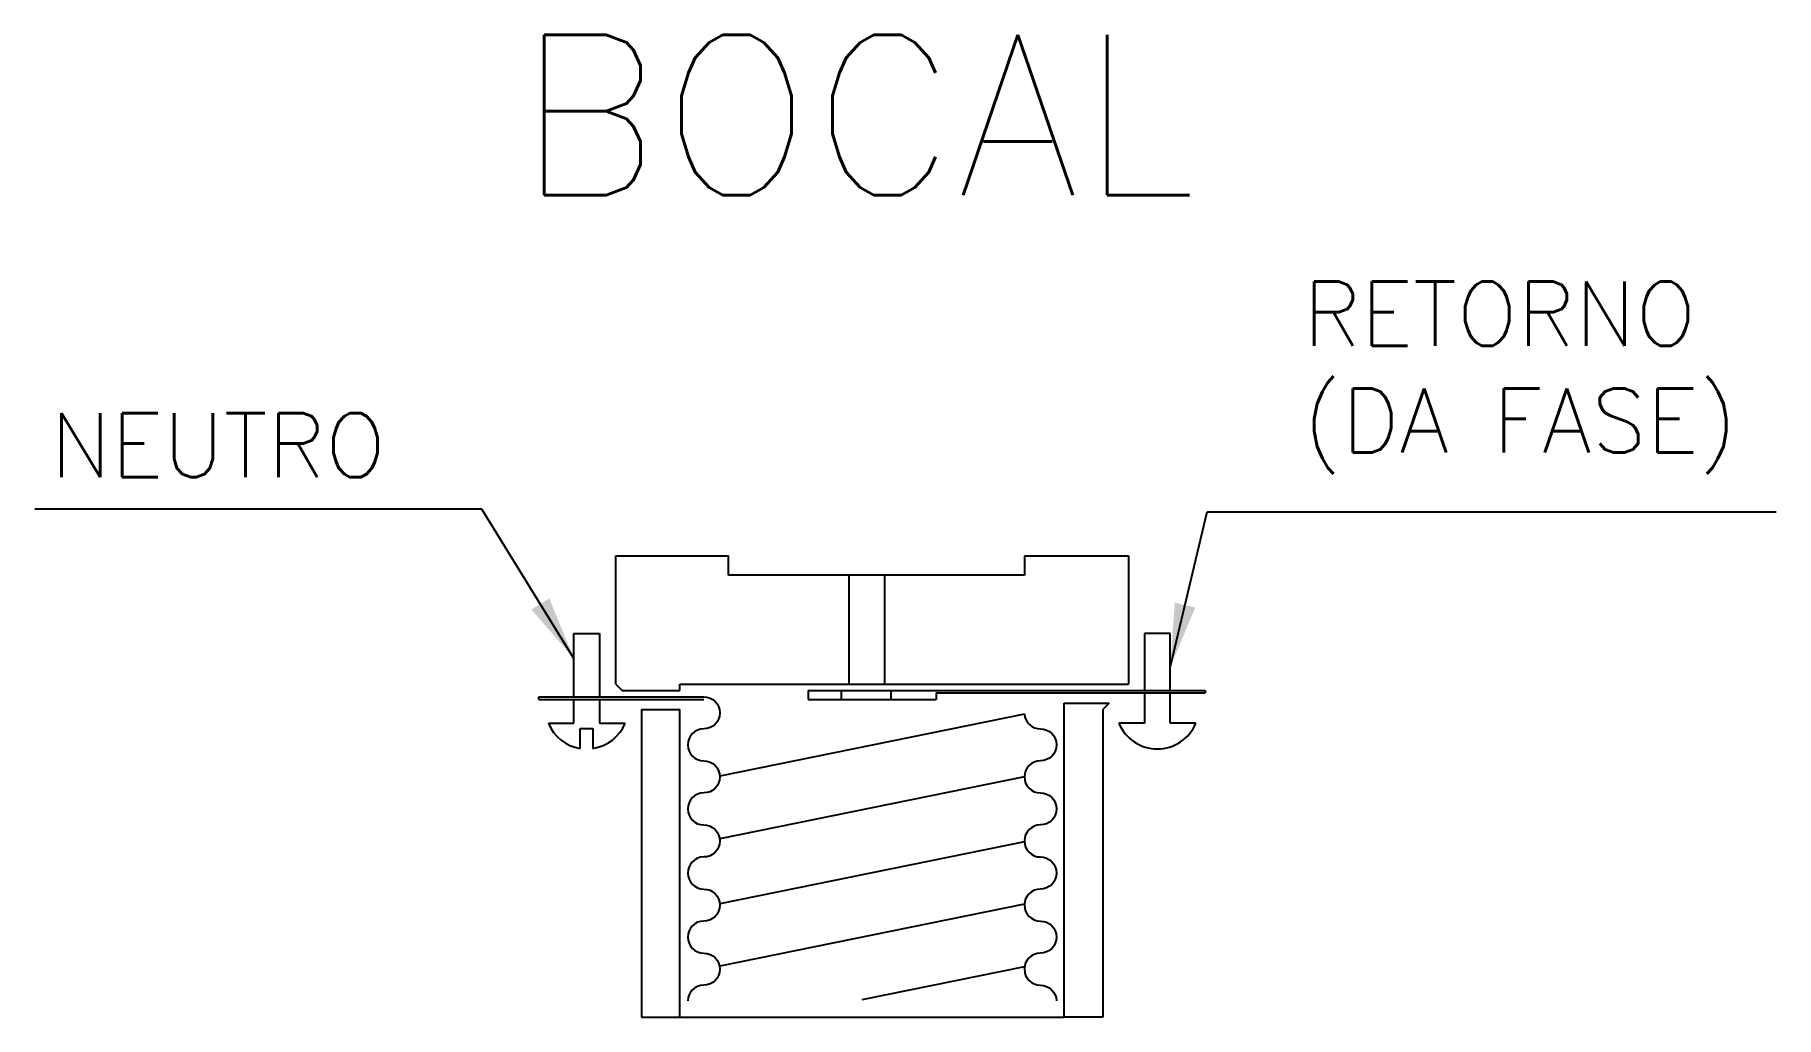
# Model space of a CAD drawing. Extents: x -0.95 to 1.77, y 0 to 1.53.
import ezdxf

# ---------------------------------------------------------------- set-up
doc = ezdxf.new("R2010")
doc.units = 0
doc.header["$MEASUREMENT"] = 0
doc.linetypes.add('DASHED2', pattern=[0.375, 0.25, -0.125])
doc.layers.add('DETALHES', color=4, linetype='CONTINUOUS')
doc.styles.add('ROMANS', font='romans')
doc.dimstyles.new('TEXTO', dxfattribs={"dimtxt": 0.1, "dimasz": 0.1, "dimexe": 0.1, "dimexo": 0.3, "dimgap": 0.05, "dimtad": 1, "dimdec": 4, "dimtxsty": 'ROMANS', "dimcen": 2.5, "dimclrd": 1, "dimclre": 1, "dimclrt": 3, "dimazin": 3, "dimtfac": 1, "dimtdec": 4, "dimtmove": 0, "dimatfit": 3, "dimtolj": 1, "dimtzin": 0})

msp = doc.modelspace()

# ---------------------------------------------------------------- linework, layer by layer
at = {"layer": 'DETALHES', "color": 4}
for p, q in [((-0.04, 0.52), (-0.04, 0.72)), ((-0.04, 0.72), (0.1361, 0.72)), ((0.1361, 0.6898), (0.1361, 0.72)), ((0.598, 0.72), (0.76, 0.72)), ((0.598, 0.72), (0.598, 0.6898)), ((0.76, 0.72), (0.76, 0.52)), ((0.598, 0.6898), (0.1361, 0.6898)), ((-0.1053, 0.5), (-0.1053, 0.5987)), ((-0.1053, 0.5987), (-0.0653, 0.5987)), ((-0.0653, 0.5987), (-0.0653, 0.5)), ((0.7853, 0.5987), (0.7853, 0.51)), ((0.8253, 0.5987), (0.7853, 0.5987)), ((0.8253, 0.51), (0.8253, 0.5987)), ((0.06, 0.51), (0.06, 0.52)), ((0.06, 0.52), (0.66, 0.52)), ((0.66, 0.52), (0.76, 0.52)), ((-0.0653, 0.496), (-0.0653, 0.4587)), ((-0.03, 0.51), (0.06, 0.51)), ((0.66, 0.49), (0.73, 0.49)), ((0.66, 0), (0.66, 0.49)), ((0.7853, 0.506), (0.7853, 0.4587)), ((0.8253, 0.4587), (0.8253, 0.506)), ((0, 0.48), (0, 0)), ((0, 0.48), (0.06, 0.48)), ((0.06, 0), (0.06, 0.48)), ((0.72, 0.48), (0.72, 0)), ((-0.1453, 0.4587), (-0.1053, 0.4587)), ((-0.0957, 0.4195), (-0.0957, 0.4504)), ((-0.0957, 0.4504), (-0.0758, 0.4504)), ((-0.0758, 0.4504), (-0.0758, 0.4194)), ((-0.0653, 0.4587), (-0.0253, 0.4587)), ((0.7853, 0.4587), (0.7453, 0.4587)), ((0.8653, 0.4587), (0.8253, 0.4587)), ((0, 0), (0.06, 0)), ((0.72, 0), (0.66, 0))]:
    msp.add_line(p, q, dxfattribs=at)
at = {"layer": 'DETALHES', "color": 1, "linetype": 'DASHED2'}
for p, q in [((0.3244, 0.52), (0.3244, 0.6898)), ((0.3797, 0.52), (0.3797, 0.6898)), ((0.3117, 0.51), (0.3117, 0.4956)), ((0.3893, 0.51), (0.3893, 0.4956))]:
    msp.add_line(p, q, dxfattribs=at)
at = {"layer": 'DETALHES'}
for p, q in [((-0.04, 0.52), (-0.03, 0.51)), ((-0.1053, 0.4587), (-0.1053, 0.496)), ((0.73, 0.49), (0.72, 0.48))]:
    msp.add_line(p, q, dxfattribs=at)
at = {"layer": 'DETALHES', "color": 6}
for p, q in [((-0.16, 0.5), (0.0973, 0.5)), ((-0.16, 0.496), (-0.16, 0.5)), ((-0.16, 0.496), (0.0973, 0.496)), ((0.26, 0.51), (0.26, 0.4956)), ((0.26, 0.51), (0.88, 0.51)), ((0.26, 0.4956), (0.46, 0.4956)), ((0.46, 0.506), (0.46, 0.4956)), ((0.46, 0.506), (0.88, 0.506)), ((0.88, 0.51), (0.88, 0.506))]:
    msp.add_line(p, q, dxfattribs=at)
at = {"layer": 'DETALHES', "color": 2}
for p, q in [((0.5978, 0.4728), (0.1222, 0.3761)), ((0.5978, 0.3751), (0.1222, 0.2784)), ((0.5978, 0.2738), (0.1222, 0.1771)), ((0.5978, 0.1762), (0.1222, 0.0795)), ((0.5978, 0.0785), (0.3441, 0.0269))]:
    msp.add_line(p, q, dxfattribs=at)
at = {"layer": 'DETALHES', "color": 1}
msp.add_line((0.06, 0), (0.66, 0), dxfattribs=at)
at = {"layer": 'DETALHES', "color": 2}
for points in [[(0.0973, 0.5, -1), (0.0973, 0.45, 1), (0.0973, 0.4, -1), (0.0973, 0.35, 1), (0.0973, 0.3, -1), (0.0973, 0.25, 1), (0.0973, 0.2, 4.931218)], [(0.5978, 0.4728, 0.388188), (0.6227, 0.45, -1), (0.6227, 0.4, 1), (0.6227, 0.35, -1), (0.6227, 0.3, 1), (0.6227, 0.25, -1), (0.6227, 0.2)], [(0.0973, 0.2, -1), (0.0973, 0.15, 1), (0.0973, 0.1, -1), (0.0973, 0.05, 0.408373), (0.0723, 0.0255, 0.408373)], [(0.6227, 0.2, 1), (0.6227, 0.15, -1), (0.6227, 0.1, 1), (0.6227, 0.05, -0.408373), (0.6477, 0.0255, -0.408373)]]:
    msp.add_lwpolyline(points, format="xyb", dxfattribs=at)
at = {"layer": 'DETALHES', "color": 4}
for centre, start, end in [((-0.0853, 0.4837), 202.6199, 260.8068), ((-0.0853, 0.4837), 278.4254, 337.3801), ((0.8053, 0.4837), 202.6199, 337.3801)]:
    msp.add_arc(centre, 0.065, start, end, dxfattribs=at)

# ---------------------------------------------------------------- texts
at = {"layer": 'DETALHES', "color": 6, "style": 'ROMANS'}
msp.add_text('BOCAL', height=0.25, dxfattribs=at).set_placement((-0.1945, 1.2832))
at = {"layer": 'DETALHES', "color": 3, "char_height": 0.1, "style": 'ROMANS'}
for s, insert, attachment_point in [('\\A1;RETORNO\\P(DA FASE)', (1.033, 0.998), 4), ('\\A1;NEUTRO', (-0.3992, 0.8928), 6)]:
    msp.add_mtext(s, dxfattribs=dict(at, insert=insert, attachment_point=attachment_point))

# ---------------------------------------------------------------- leaders
at = {"layer": 'DETALHES', "color": 1, "annotation_type": 0, "has_hookline": 1}
for points, hookline_direction, text_width in [([(-0.1053, 0.5599), (-0.2492, 0.7928), (-0.3492, 0.7928)], 1, 0.5476), ([(0.8253, 0.546), (0.883, 0.7885), (0.983, 0.7885)], 0, 0.7381)]:
    msp.add_leader(points, dimstyle='TEXTO', dxfattribs=dict(at, hookline_direction=hookline_direction, text_width=text_width))

doc.saveas('drawing.dxf')
